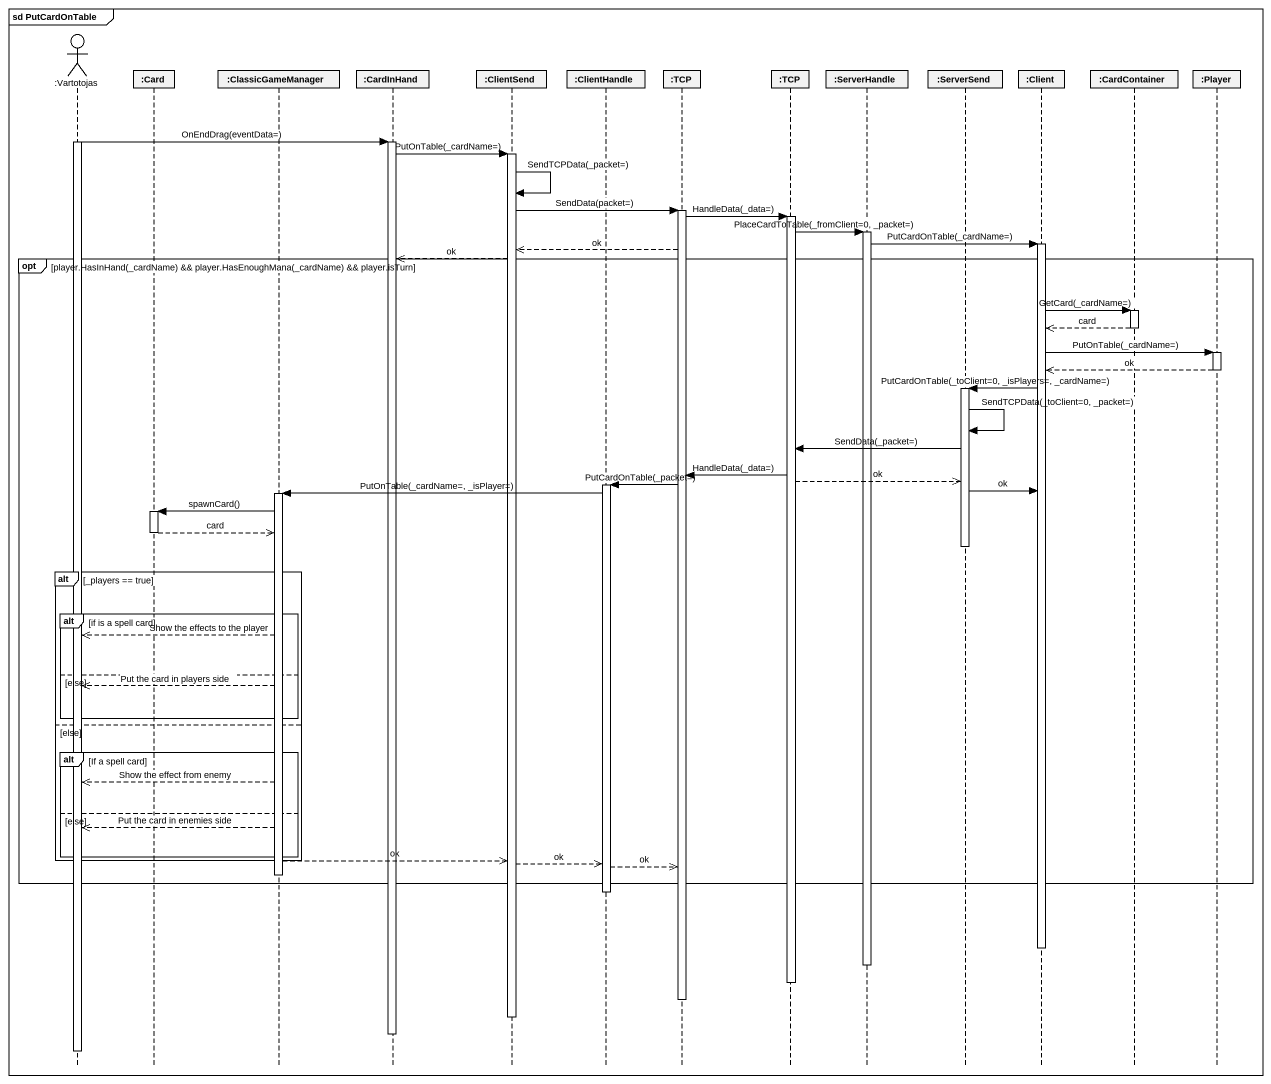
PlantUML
@startuml
mainframe sd PutCardOnTable
hide footbox
actor ":Vartotojas" as Vartotojas
participant ":Card" as Card_
participant ":ClassicGameManager" as ClassicGameManager
participant ":CardInHand" as CardInHand
participant ":ClientSend" as ClientSend
participant ":ClientHandle" as ClientHandle
participant ":TCP" as TCP
participant ":TCP" as TCP_2
participant ":ServerHandle" as ServerHandle
participant ":ServerSend" as ServerSend
participant ":Client" as Client
participant ":CardContainer" as CardContainer
participant ":Player" as Player

activate Vartotojas
Vartotojas -> CardInHand : OnEndDrag(eventData=)
activate CardInHand
CardInHand -> ClientSend : PutOnTable(_cardName=)
activate ClientSend
ClientSend -> ClientSend : SendTCPData(_packet=)
ClientSend -> TCP : SendData(packet=)
activate TCP
TCP -> TCP_2 : HandleData(_data=)
activate TCP_2
TCP_2 -> ServerHandle : PlaceCardToTable(_fromClient=0, _packet=)
activate ServerHandle
ServerHandle -> Client : PutCardOnTable(_cardName=)
activate Client
TCP -->> ClientSend : ok
opt player.HasInHand(_cardName) && player.HasEnoughMana(_cardName) && player.isTurn
  ClientSend -->> CardInHand : ok
  Client -> CardContainer : GetCard(_cardName=)
  activate CardContainer
  CardContainer -->> Client : card
  deactivate CardContainer
  Client -> Player : PutOnTable(_cardName=)
  activate Player
  Player -->> Client : ok
  deactivate Player
  Client -> ServerSend : PutCardOnTable(_toClient=0, _isPlayers=, _cardName=)
  activate ServerSend
  ServerSend -> ServerSend : SendTCPData(_toClient=0, _packet=)
  ServerSend -> TCP_2 : SendData(_packet=)
  TCP_2 -> TCP : HandleData(_data=)
  TCP_2 -->> ServerSend : ok
  TCP -> ClientHandle : PutCardOnTable(_packet=)
  activate ClientHandle
  ServerSend -> Client : ok
  ClientHandle -> ClassicGameManager : PutOnTable(_cardName=, _isPlayer=)
  activate ClassicGameManager
  ClassicGameManager -> Card_ : spawnCard()
  activate Card_
  Card_ -->> ClassicGameManager : card
  deactivate Card_
  deactivate ServerSend
  alt _players == true
    alt if is a spell card
      ClassicGameManager -->> Vartotojas : Show the effects to the player
    else else
      ClassicGameManager -->> Vartotojas : Put the card in players side
    end
  else else
    alt If a spell card
      ClassicGameManager -->> Vartotojas : Show the effect from enemy
    else else
      ClassicGameManager -->> Vartotojas : Put the card in enemies side
    end
    ClassicGameManager -->> ClientSend : ok
  end
  ClientSend -->> ClientHandle : ok
  ClientHandle -->> TCP : ok
  deactivate ClassicGameManager
end
deactivate ClientHandle
deactivate Client
deactivate ServerHandle
deactivate TCP_2
deactivate TCP
deactivate ClientSend
deactivate CardInHand
deactivate Vartotojas
@enduml
